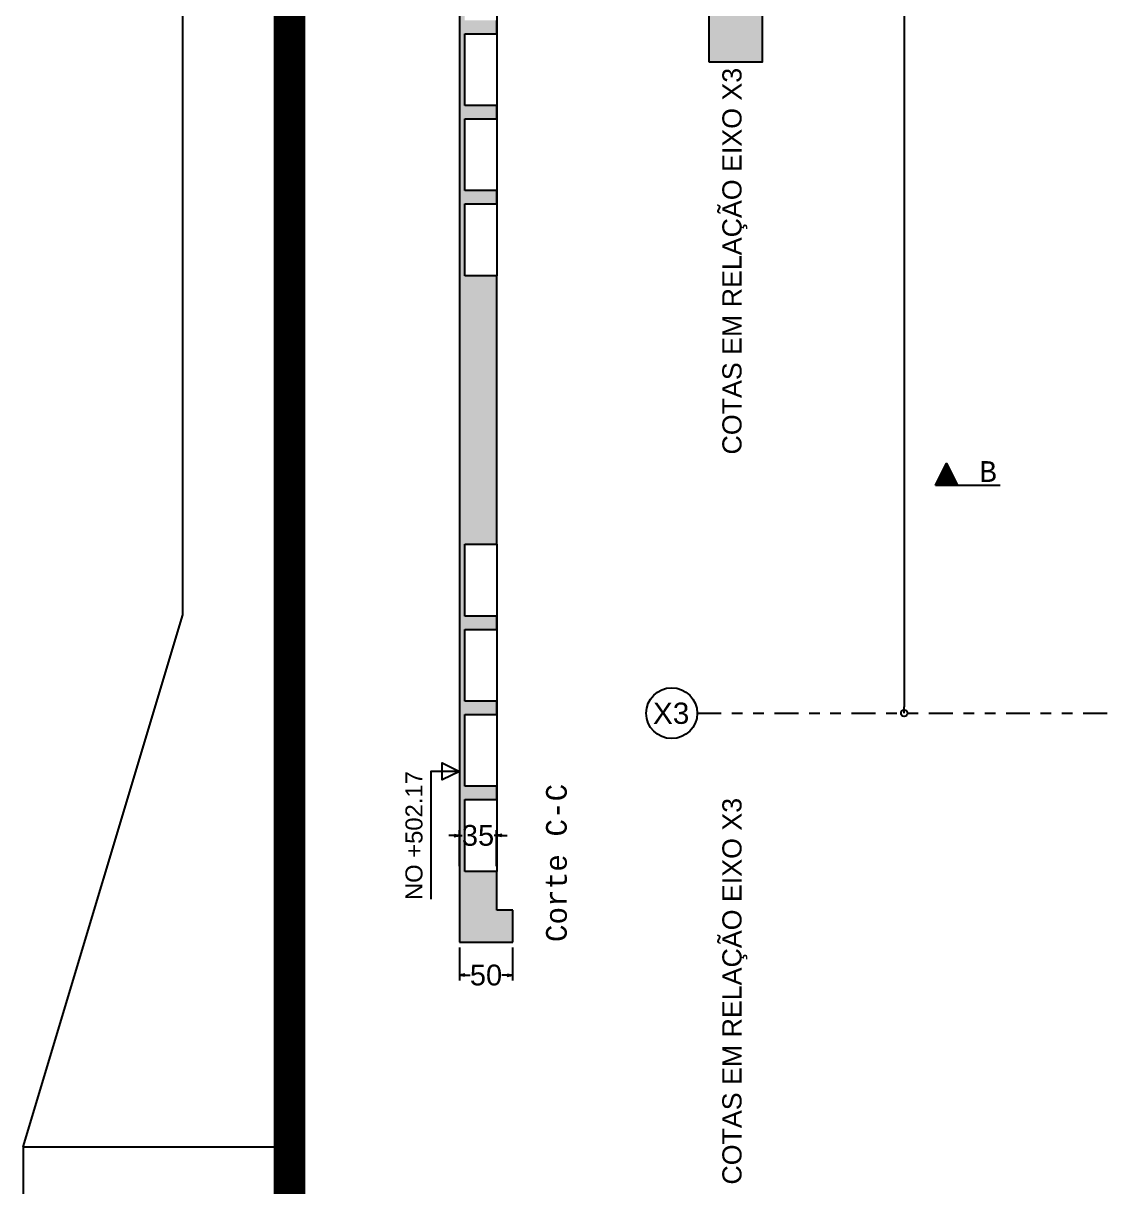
# Model space of a CAD drawing. Header units: millimetres. Extents: x -967 to 563, y -1588 to 506.
# Drawn here: x 20.89 to 31.02, y -266.04 to -255.11 of the extents above; entities that cross this region are included whole.
import ezdxf
from ezdxf.enums import TextEntityAlignment as Align

# ---------------------------------------------------------------- set-up
doc = ezdxf.new("R2010")
doc.units = ezdxf.units.MM
for name, pattern in [('CONTINU', [0]), ('CYPE_RAYAPUNTOPUNTO', [0.45, 0.225, -0.075, 0, -0.075, 0, -0.075]), ('DASHDOT', [1, 0.5, -0.25, 0, -0.25])]:
    doc.linetypes.add(name, pattern=pattern)
for name, color, linetype in [('00 - IMPPER - FOLHA - BORDAS', 1, 'Continuous'), ('18', 7, 'Continuous'), ('226', 9, 'Continuous'), ('A_htc_alv', 7, 'Continuous'), ('AR-COTA-EXE-50', 7, 'Continuous'), ('COMP_INDNIVEL', 4, 'Continuous'), ('COMP_NIVEL', 4, 'Continuous'), ('COTAS', 1, 'Continuous'), ('EIXOS', 8, 'DASHDOT'), ('TEXTO_EIXOS', 7, 'Continuous')]:
    doc.layers.add(name, color=color, linetype=linetype)
doc.styles.add('ARIAL', font='arial.ttf')
doc.styles.add('CYPETXT', font='arial.ttf', dxfattribs={"height": 0.2})
doc.styles.add('TQS_LUCIDA_CONSOLE', font='lucon.TTF')
doc.dimstyles.new('AVILLA 100 2', dxfattribs={"dimtxt": 0.16, "dimasz": 0.06, "dimexe": 0.05, "dimexo": 0.05, "dimgap": 0.01, "dimtad": 3, "dimdec": 1, "dimlfac": 100, "dimzin": 9, "dimdsep": 46, "dimtxsty": 'ARIAL', "dimblk": 'ORIGIN', "dimcen": 1.5, "dimclrd": 10, "dimclre": 10, "dimclrt": 7, "dimadec": 0, "dimazin": 0, "dimtfac": 1, "dimtdec": 1, "dimtmove": 0, "dimatfit": 1, "dimfxl": 1, "dimarcsym": 0})
doc.dimstyles.new('COTAS CORTE', dxfattribs={"dimtxt": 0.133333, "dimasz": 0.05, "dimexe": 0.05, "dimexo": 0.05, "dimgap": 0.01, "dimtad": 0, "dimdec": 1, "dimlfac": 100, "dimzin": 9, "dimdsep": 46, "dimtxsty": 'ARIAL', "dimblk": 'OPEN', "dimcen": 1.5, "dimadec": 0, "dimazin": 0, "dimtfac": 1, "dimtdec": 1, "dimtmove": 0, "dimatfit": 1, "dimldrblk": 'OPEN', "dimfxl": 1, "dimarcsym": 0})

# ---------------------------------------------------------------- blocks, each defined once
blk = doc.blocks.new('a0 impper')
at = {"layer": '00 - IMPPER - FOLHA - BORDAS'}
for p, q in [((2702.589, 1150.411), (2702.589, 1199.811)), ((2701.089, 1145.411), (2702.589, 1150.411)), ((2701.089, 1145.411), (2703.589, 1145.411))]:
    blk.add_line(p, q, dxfattribs=at)
blk.add_lwpolyline([(2701.089, 1145.411), (2701.089, 1115.711), (2819.989, 1115.711), (2819.989, 1199.811), (2702.589, 1199.811)], dxfattribs=at)
at = {"layer": '00 - IMPPER - FOLHA - BORDAS', "const_width": 0.3}
blk.add_lwpolyline([(2703.589, 1116.711), (2818.989, 1116.711), (2818.989, 1198.811), (2703.589, 1198.811)], close=True, dxfattribs=at)
blk = doc.blocks.new('_CORTEA')
for p, q in [((-1.215955, 0), (-1.008539, 0.414832)), ((-1.213134, 0.001738), (-1.008539, 0.41093)), ((-1.102411, 0.223182), (-0.91476, 0.223369)), ((-1.086361, 0.255281), (-0.930716, 0.255281)), ((-1.070407, 0.287191), (-0.946671, 0.287191)), ((-1.054453, 0.319101), (-0.962626, 0.319101)), ((-1.038497, 0.351012), (-0.978581, 0.351012)), ((-1.022543, 0.382922), (-0.994535, 0.382922)), ((-1.008539, 0.414832), (-0.801992, 0.001738)), ((-1.008539, 0.410929), (-0.803943, 0.001739)), ((0, 0), (-1.215955, 0)), ((-1.213134, 0.001739), (0, 0.001739)), ((-1.198048, 0.03191), (-0.819029, 0.03191)), ((-1.182092, 0.06382), (-0.834984, 0.06382)), ((-1.166137, 0.09573), (-0.85094, 0.09573)), ((-1.150182, 0.12764), (-0.866895, 0.12764)), ((-1.134225, 0.159551), (-0.882851, 0.159551)), ((-1.11827, 0.191461), (-0.898806, 0.191461))]:
    blk.add_line(p, q)
blk.add_lwpolyline([(-1.213134, 0.001739), (-1.008539, 0.410929), (-0.803943, 0.001739), (-1.213134, 0.001739)])
blk = doc.blocks.new('_Open')
at = {"color": 0, "linetype": 'ByBlock', "lineweight": -2}
for p, q in [((-1, 0.17), (0, 0)), ((-1, -0.17), (0, 0)), ((0, 0), (-1, 0))]:
    blk.add_line(p, q, dxfattribs=at)
blk = doc.blocks.new('*D890')
at = {"layer": 'AR-COTA-EXE-50', "color": 0, "linetype": 'ByBlock', "lineweight": -2, "transparency": 16777216}
for p, q in [((24.987, -263.792), (24.987, -264.103)), ((25.487, -263.792), (25.487, -264.103)), ((25.037, -264.053), (25.088, -264.053)), ((25.437, -264.053), (25.387, -264.053))]:
    blk.add_line(p, q, dxfattribs=at)
at = {"layer": 'Defpoints', "color": 0, "linetype": 'ByBlock', "transparency": 16777216}
for p in [(24.987, -263.742), (25.487, -263.742), (24.987, -264.053)]:
    blk.add_point(p, dxfattribs=at)
at = {"layer": 'AR-COTA-EXE-50', "color": 0, "linetype": 'ByBlock', "lineweight": -2, "transparency": 16777216, "xscale": 0.05, "yscale": 0.05, "zscale": 0.05, "rotation": 180}
blk.add_blockref('_Open', (24.987, -264.053), dxfattribs=at)
at = {"layer": 'AR-COTA-EXE-50', "color": 0, "linetype": 'ByBlock', "lineweight": -2, "transparency": 16777216, "xscale": 0.05, "yscale": 0.05, "zscale": 0.05}
blk.add_blockref('_Open', (25.487, -264.053), dxfattribs=at)
at = {"layer": 'AR-COTA-EXE-50', "color": 0, "linetype": 'ByBlock', "transparency": 16777216, "insert": (25.237, -264.053), "char_height": 0.195, "attachment_point": 5, "style": 'ARIAL'}
blk.add_mtext('50', dxfattribs=at)
blk = doc.blocks.new('*D891')
at = {"layer": 'AR-COTA-EXE-50', "color": 0, "linetype": 'ByBlock', "lineweight": -2, "transparency": 16777216}
for p, q in [((24.937, -262.741), (24.887, -262.741)), ((24.987, -263.028), (24.987, -262.691)), ((24.987, -262.741), (25.012, -262.741)), ((25.337, -262.741), (25.313, -262.741)), ((25.337, -263.028), (25.337, -262.691)), ((25.387, -262.741), (25.437, -262.741))]:
    blk.add_line(p, q, dxfattribs=at)
at = {"layer": 'Defpoints', "color": 0, "linetype": 'ByBlock', "transparency": 16777216}
for p in [(24.987, -262.741), (24.987, -263.078), (25.337, -263.078)]:
    blk.add_point(p, dxfattribs=at)
at = {"layer": 'AR-COTA-EXE-50', "color": 0, "linetype": 'ByBlock', "lineweight": -2, "transparency": 16777216, "xscale": 0.05, "yscale": 0.05, "zscale": 0.05}
blk.add_blockref('_Open', (24.987, -262.741), dxfattribs=at)
at = {"layer": 'AR-COTA-EXE-50', "color": 0, "linetype": 'ByBlock', "lineweight": -2, "transparency": 16777216, "xscale": 0.05, "yscale": 0.05, "zscale": 0.05, "rotation": 180}
blk.add_blockref('_Open', (25.337, -262.741), dxfattribs=at)
at = {"layer": 'AR-COTA-EXE-50', "color": 0, "linetype": 'ByBlock', "transparency": 16777216, "insert": (25.162, -262.741), "char_height": 0.195, "attachment_point": 5, "style": 'ARIAL'}
blk.add_mtext('35', dxfattribs=at)
blk = doc.blocks.new('_Origin')
at = {"color": 0, "linetype": 'ByBlock', "lineweight": -2}
blk.add_line((0, 0), (-1, 0), dxfattribs=at)
blk.add_circle((0, 0), 0.5, dxfattribs=at)
blk = doc.blocks.new('*D51')
at = {"layer": 'COTAS', "color": 10, "lineweight": -2, "transparency": 16777216}
blk.add_line((701.338, -159.42), (701.338, -174.7), dxfattribs=at)
at = {"layer": 'Defpoints', "color": 0, "transparency": 16777216}
for p in [(701.338, -159.36), (701.338, -174.76), (701.338, -174.76)]:
    blk.add_point(p, dxfattribs=at)
at = {"layer": 'COTAS', "color": 10, "lineweight": -2, "transparency": 16777216, "xscale": 0.06, "yscale": 0.06, "zscale": 0.06}
for p, rotation in [((701.338, -159.36), 90), ((701.338, -174.76), 270)]:
    blk.add_blockref('_Origin', p, dxfattribs=dict(at, rotation=rotation))
at = {"layer": 'COTAS', "color": 7, "transparency": 16777216, "insert": (701.246, -167.06), "char_height": 0.16, "attachment_point": 5, "rotation": 90, "style": 'ARIAL'}
blk.add_mtext('1540', dxfattribs=at)
blk = doc.blocks.new('EIXOS DE OBRA TERREO1')
at = {"linetype": 'CONTINU', "ltscale": 0.05}
h = blk.add_hatch(color=8, dxfattribs=at)
h.dxf.hatch_style = 1
h.paths.add_polyline_path([(699.5048, -168.6433), (699.5048, -167.5059), (699.2548, -167.5059), (699.7548, -167.1309), (700.2492, -167.5059), (700.0048, -167.5059), (700.0048, -168.6433)])
at = {"elevation": -0.0202}
blk.add_lwpolyline([(699.5048, -168.6433), (699.5048, -167.5059), (699.2548, -167.5059), (699.7548, -167.1309), (700.2492, -167.5059), (700.0048, -167.5059), (700.0048, -168.6433)], close=True, dxfattribs=at)
at = {"layer": 'EIXOS', "linetype": 'CYPE_RAYAPUNTOPUNTO'}
blk.add_line((699.3939, -174.7597), (774.5346, -174.7597), dxfattribs=at)
at = {"layer": 'EIXOS', "linetype": 'CONTINU', "ltscale": 0.05}
blk.add_circle((699.1549, -174.7597), 0.239, dxfattribs=at)
at = {"layer": 'TEXTO_EIXOS', "style": 'CYPETXT'}
blk.add_text('X3', height=0.2, dxfattribs=at).set_placement((699.1493, -174.7597), align=Align.MIDDLE_CENTER)
at = {"layer": 'TEXTO_EIXOS', "char_height": 0.18, "width": 4.311429, "attachment_point": 5, "rotation": 90, "style": 'CYPETXT'}
for insert in [(699.7477, -170.5126, -0.0202), (699.7477, -177.3718, -0.0202)]:
    blk.add_mtext('COTAS EM RELAÇÃO EIXO X3', dxfattribs=dict(at, insert=insert))
at = {"layer": 'COTAS', "color": 4}
dim = blk.add_linear_dim(base=(701.3379, -174.7597), p1=(701.3379, -159.3597), p2=(701.3379, -174.7597), angle=90, dimstyle='AVILLA 100 2', dxfattribs=at)
dim.commit()
dim.dimension.update_dxf_attribs({"geometry": '*D51', "text_midpoint": (701.2462, -167.0597)})

msp = doc.modelspace()

# ---------------------------------------------------------------- hatches: boundary and pattern name
at = {"layer": 'A_htc_alv', "linetype": 'ByBlock'}
h = msp.add_hatch(color=8, dxfattribs=at)
h.dxf.hatch_style = 1
h.paths.add_polyline_path([(25.3375, -257.4816), (25.0375, -257.4816), (25.0375, -256.8071), (25.3375, -256.8071), (25.3375, -256.6821), (25.0375, -256.6821), (25.0375, -256.0076), (25.3375, -256.0076), (25.3375, -255.8826), (25.0375, -255.8826), (25.0375, -255.2081), (25.3375, -255.2081), (25.3375, -255.0831), (25.0375, -255.0831), (25.0375, -254.4086), (25.3375, -254.4086), (25.3375, -254.2836), (25.0375, -254.2836), (25.0375, -253.6091), (25.3375, -253.6091), (25.3375, -248.3421), (26.7875, -248.3421), (26.7875, -248.2568), (26.8562, -248.2318), (26.7188, -248.1818), (26.7875, -248.1568), (26.7875, -248.0921), (25.3375, -248.0921), (25.3375, -242.23), (26.7875, -242.23), (26.7875, -242.1446), (26.8562, -242.1196), (26.7188, -242.0696), (26.7875, -242.0446), (26.7875, -241.98), (25.3375, -241.98), (25.3375, -241.979), (24.9875, -241.979), (24.9875, -241.98), (23.8875, -241.98), (23.8875, -242.0446), (23.8188, -242.0696), (23.9562, -242.1196), (23.8875, -242.1446), (23.8875, -242.23), (24.9875, -242.23), (24.9875, -248.0921), (23.8875, -248.0921), (23.8875, -248.1568), (23.8188, -248.1818), (23.9562, -248.2318), (23.8875, -248.2568), (23.8875, -248.3421), (24.9875, -248.3421), (24.9875, -263.7421), (25.4875, -263.7421), (25.4875, -263.4421), (25.3375, -263.4421), (25.3375, -263.0781), (25.0375, -263.0781), (25.0375, -262.4036), (25.3375, -262.4036), (25.3375, -262.2786), (25.0375, -262.2786), (25.0375, -261.6041), (25.3375, -261.6041), (25.3375, -261.4791), (25.0375, -261.4791), (25.0375, -260.8046), (25.3375, -260.8046), (25.3375, -260.6796), (25.0375, -260.6796), (25.0375, -260.0051), (25.3375, -260.0051)])

# ---------------------------------------------------------------- linework, layer by layer
at = {"layer": '18'}
for p, q in [((24.9875, -248.3421), (24.9875, -263.7421)), ((25.3375, -253.6091), (25.3375, -257.4816)), ((25.3375, -255.2081), (25.3375, -255.0831)), ((25.0375, -255.8826), (25.0375, -255.2081)), ((25.0375, -255.2081), (25.3375, -255.2081)), ((25.3375, -255.8826), (25.0375, -255.8826)), ((25.3375, -256.0076), (25.3375, -255.8826)), ((25.0375, -256.6821), (25.0375, -256.0076)), ((25.0375, -256.0076), (25.3375, -256.0076)), ((25.3375, -256.6821), (25.0375, -256.6821)), ((25.3375, -256.8071), (25.3375, -256.6821)), ((25.0375, -257.4816), (25.0375, -256.8071)), ((25.0375, -256.8071), (25.3375, -256.8071)), ((25.3375, -257.4816), (25.0375, -257.4816)), ((25.3375, -260.0051), (25.3375, -257.4816)), ((25.0375, -260.6796), (25.0375, -260.0051)), ((25.0375, -260.0051), (25.3375, -260.0051)), ((25.3375, -260.0051), (25.3375, -263.0781)), ((25.3375, -260.6796), (25.0375, -260.6796)), ((25.3375, -260.8046), (25.3375, -260.6796)), ((25.0375, -261.4791), (25.0375, -260.8046)), ((25.0375, -260.8046), (25.3375, -260.8046)), ((25.3375, -261.4791), (25.0375, -261.4791)), ((25.3375, -261.6041), (25.3375, -261.4791)), ((25.0375, -262.2786), (25.0375, -261.6041)), ((25.0375, -261.6041), (25.3375, -261.6041)), ((25.3375, -262.2786), (25.0375, -262.2786)), ((25.3375, -262.4036), (25.3375, -262.2786)), ((25.0375, -263.0781), (25.0375, -262.4036)), ((25.0375, -262.4036), (25.3375, -262.4036)), ((25.3375, -263.0781), (25.0375, -263.0781)), ((25.3375, -263.4421), (25.3375, -263.0781)), ((25.4875, -263.4421), (25.3375, -263.4421)), ((25.4875, -263.7421), (25.4875, -263.4421)), ((24.9875, -263.7421), (25.4875, -263.7421))]:
    msp.add_line(p, q, dxfattribs=at)
at = {"layer": 'COMP_INDNIVEL'}
msp.add_lwpolyline([(24.9875, -262.1384), (24.8255, -262.2194), (24.8255, -262.0574), (24.9875, -262.1384)], close=True, dxfattribs=at)
msp.add_lwpolyline([(24.9875, -262.1384), (24.7175, -262.1384), (24.7175, -263.3402)], dxfattribs=at)

# ---------------------------------------------------------------- block references
msp.add_blockref('a0 impper', (-2680.1975, -1411.0778))
at = {"color": 9, "linetype": 'ByBlock'}
msp.add_blockref('EIXOS DE OBRA TERREO1', (-672.1735, -86.8324), dxfattribs=at)
at = {"layer": '226', "xscale": 0.5, "yscale": 0.5, "zscale": 0.01}
msp.add_blockref('_CORTEA', (30.0646, -259.4515), dxfattribs=at)

# ---------------------------------------------------------------- texts
at = {"layer": '226', "style": 'TQS_LUCIDA_CONSOLE'}
msp.add_text('B', height=0.195, dxfattribs=at).set_placement((29.8696, -259.419))
msp.add_text('Corte C-C', height=0.195, rotation=90, dxfattribs=at).set_placement((25.9955, -263.7421))
at = {"layer": 'COMP_NIVEL', "style": 'ARIAL'}
msp.add_text('NO +502.17', height=0.16, rotation=90, dxfattribs=at).set_placement((24.6404, -262.1361), align=Align.RIGHT)

# ---------------------------------------------------------------- dimensions: what is measured, and where the dimension line sits
at = {"layer": 'AR-COTA-EXE-50', "color": 0, "linetype": 'ByBlock'}
for base, p1, p2, picture, middle in [((24.9875, -262.7409), (25.3375, -263.0781), (24.9875, -263.0781), '*D891', (25.1625, -262.7409)), ((24.9875, -264.0534), (25.4875, -263.7421), (24.9875, -263.7421), '*D890', (25.2375, -264.0534))]:
    dim = msp.add_linear_dim(base=base, p1=p1, p2=p2, dimstyle='COTAS CORTE', override={"dimtxt": 0.195}, dxfattribs=at)
    dim.commit()
    dim.dimension.update_dxf_attribs({"geometry": picture, "text_midpoint": middle})

doc.saveas('drawing.dxf')
